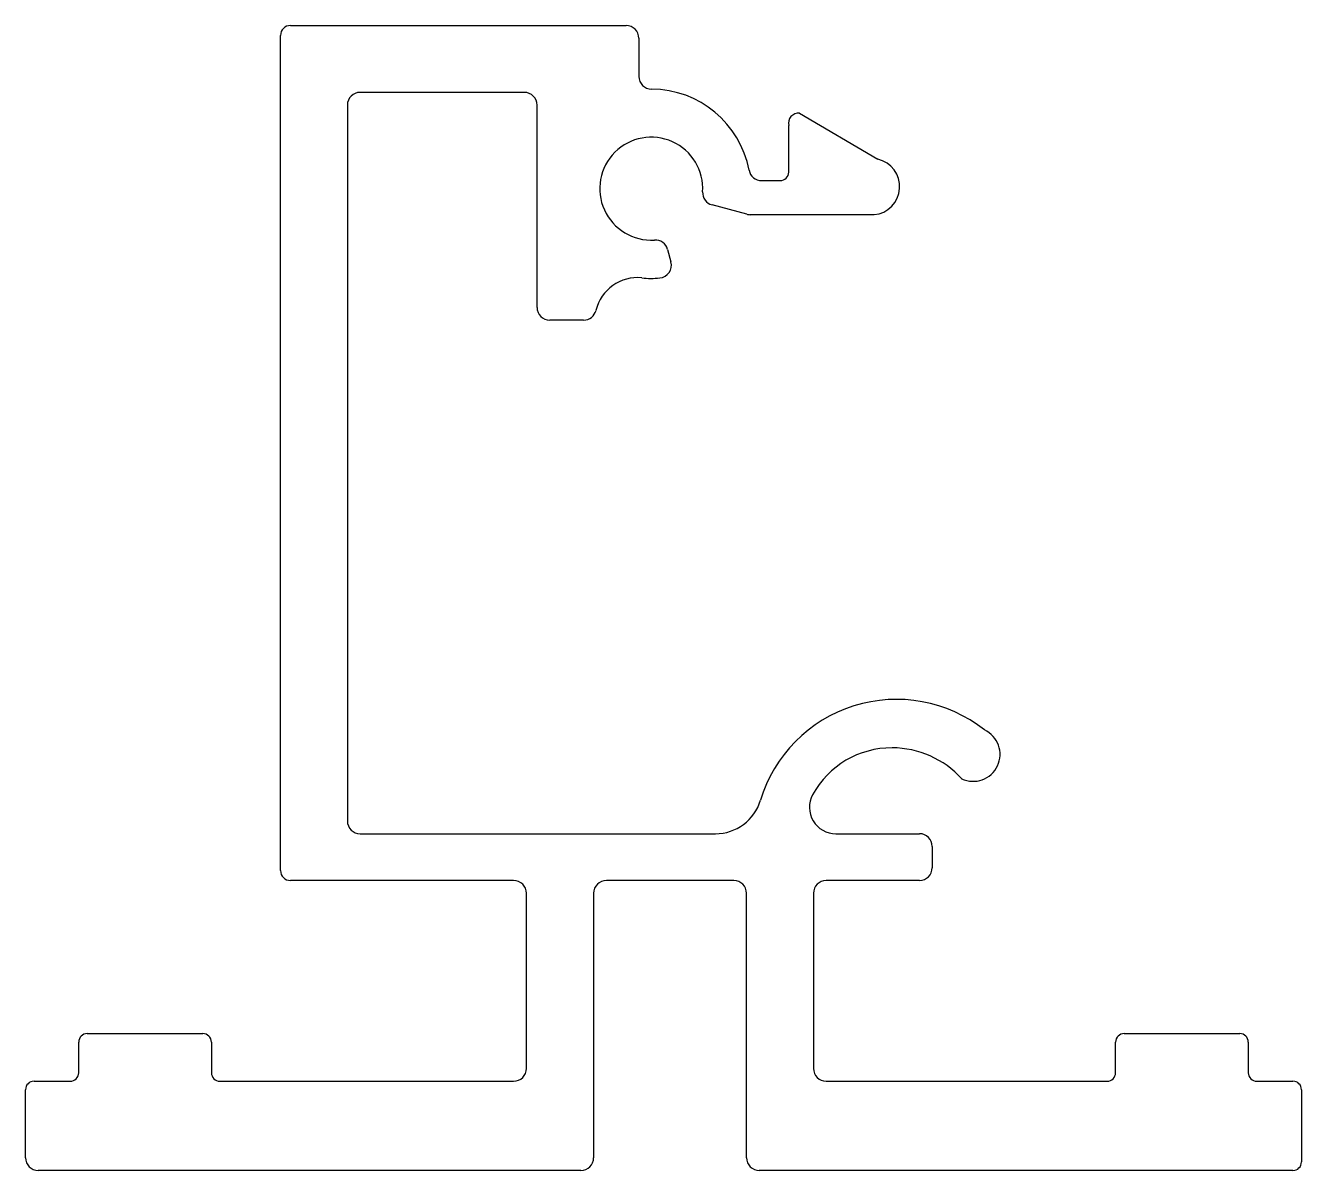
# Model space of a CAD drawing. Extents: x -18.3 to 19.8, y 7 to 41.2.
import ezdxf

# ---------------------------------------------------------------- set-up
doc = ezdxf.new("R2010")
doc.units = 0
doc.layers.get('0').update_dxf_attribs({"linetype": 'CONTINUOUS'})

msp = doc.modelspace()

# ---------------------------------------------------------------- linework, layer by layer
at = {"linetype": 'CONTINUOUS'}
for p, q in [((-10.358, 41.22), (-0.339, 41.22)), ((-10.658, 15.982), (-10.658, 40.92)), ((0.042, 40.839), (0.042, 39.7)), ((-3.38, 39.223), (-8.28, 39.223)), ((-8.661, 38.842), (-8.661, 17.46)), ((-2.999, 32.8), (-2.999, 38.842)), ((4.836, 38.605), (7.175, 37.225)), ((4.516, 37.725), (4.516, 38.233)), ((4.516, 36.84), (4.516, 37.725)), ((3.708, 36.586), (4.262, 36.586)), ((3.263, 35.583), (2.229, 35.86)), ((7.066, 35.57), (3.362, 35.57)), ((0.9, 34.531), (1, 34.157)), ((-1.608, 32.419), (-2.618, 32.419)), ((-8.28, 17.079), (2.33, 17.079)), ((5.924, 17.079), (8.421, 17.079)), ((8.802, 16.698), (8.802, 16.063)), ((-3.696, 15.682), (-10.358, 15.682)), ((2.877, 15.682), (-0.927, 15.682)), ((8.421, 15.682), (5.636, 15.682)), ((-3.315, 10.069), (-3.315, 15.301)), ((-1.308, 15.301), (-1.308, 7.402)), ((3.258, 7.402), (3.258, 15.301)), ((5.255, 15.301), (5.255, 10.069)), ((-16.43, 11.11), (-12.976, 11.11)), ((14.532, 11.11), (17.987, 11.11)), ((-16.684, 9.942), (-16.684, 10.856)), ((-12.722, 10.856), (-12.722, 9.942)), ((14.278, 9.942), (14.278, 10.856)), ((18.241, 10.856), (18.241, 9.942)), ((-18.018, 9.688), (-16.938, 9.688)), ((-12.468, 9.688), (-3.696, 9.688)), ((5.636, 9.688), (14.024, 9.688)), ((18.495, 9.688), (19.574, 9.688)), ((-18.272, 7.402), (-18.272, 9.434)), ((19.828, 9.434), (19.828, 7.275)), ((-17.764, 7.021), (-17.891, 7.021)), ((-1.689, 7.021), (-17.764, 7.021)), ((19.574, 7.021), (3.639, 7.021))]:
    msp.add_line(p, q, dxfattribs=at)
for centre, radius, start, end in [((-10.358, 40.92), 0.3, 90, 180), ((-0.339, 40.839), 0.381, 360, 90), ((0.423, 39.7), 0.381, 180, 269.8384), ((0.413, 36.347), 2.972, 10.6637, 89.8384), ((-8.28, 38.842), 0.381, 90, 180), ((-3.38, 38.842), 0.381, 360, 90), ((4.819, 38.297), 0.309, 86.7782, 191.849), ((0.413, 36.347), 1.537, 356.4595, 135), ((0.413, 36.347), 1.537, 135, 273.5405), ((6.992, 36.406), 0.839, 275.0549, 77.352), ((3.708, 36.967), 0.381, 190.6637, 270), ((4.262, 36.84), 0.254, 270, 360), ((2.327, 36.228), 0.381, 176.4595, 255), ((3.362, 35.951), 0.381, 255, 270), ((0.532, 34.433), 0.381, 15, 93.5405), ((0.632, 34.059), 0.381, 275.4594, 15), ((-0.002, 32.419), 1.27, 83.9728, 166.6576), ((0.413, 36.347), 2.68, 263.9728, 275.4594), ((-2.618, 32.8), 0.381, 180, 270), ((-1.608, 32.8), 0.381, 270, 346.6576), ((7.735, 16.85), 4.242, 51.6868, 163.1866), ((10.023, 19.449), 0.805, 334.8852, 64.8852), ((7.589, 16.959), 2.685, 89.6339, 151.4001), ((7.606, 16.85), 2.794, 42.023, 90), ((10.023, 19.449), 0.805, 244.8852, 334.8852), ((2.33, 18.483), 1.404, 270, 343.1866), ((5.924, 17.867), 0.788, 151.4001, 270), ((-8.28, 17.46), 0.381, 180, 270), ((8.421, 16.698), 0.381, 360, 90), ((8.421, 16.063), 0.381, 270, 0), ((-10.358, 15.982), 0.3, 180, 270), ((-3.696, 15.301), 0.381, 360, 90), ((-0.927, 15.301), 0.381, 90, 180), ((2.877, 15.301), 0.381, 360, 90), ((5.636, 15.301), 0.381, 90, 180), ((-16.43, 10.856), 0.254, 90, 180), ((-12.976, 10.856), 0.254, 360, 90), ((14.532, 10.856), 0.254, 90, 180), ((17.987, 10.856), 0.254, 0, 90), ((-16.938, 9.942), 0.254, 270, 0), ((-12.468, 9.942), 0.254, 180, 270), ((-3.696, 10.069), 0.381, 270, 0), ((5.636, 10.069), 0.381, 180, 270), ((14.024, 9.942), 0.254, 270, 0), ((18.495, 9.942), 0.254, 180, 270), ((-18.018, 9.434), 0.254, 90, 180), ((19.574, 9.434), 0.254, 360, 90), ((-17.891, 7.402), 0.381, 180, 270), ((-1.689, 7.402), 0.381, 270, 0), ((3.639, 7.402), 0.381, 180, 270), ((19.574, 7.275), 0.254, 270, 360)]:
    msp.add_arc(centre, radius, start, end, dxfattribs=at)

doc.saveas('drawing.dxf')
